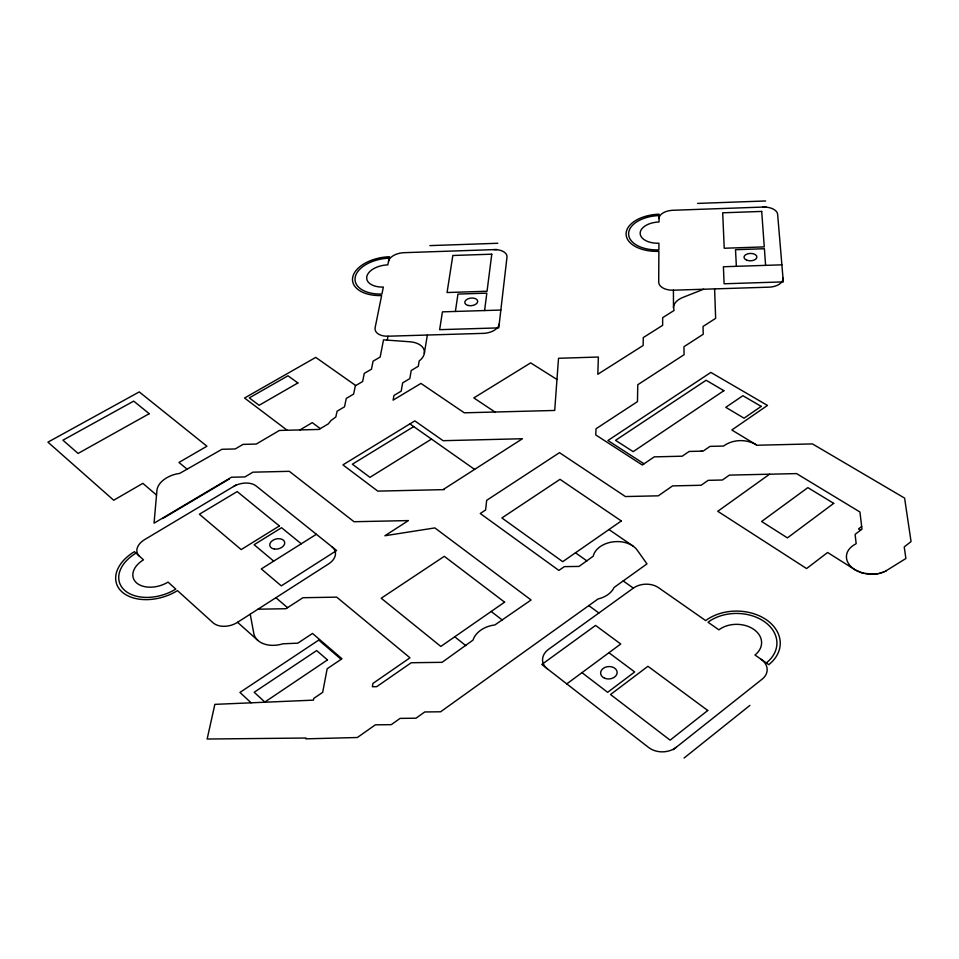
<?xml version="1.0" encoding="UTF-8"?>
<svg xmlns="http://www.w3.org/2000/svg" width="959" height="959" viewBox="0 0 959 959"><rect width="100%" height="100%" fill="white"/><g stroke="black" fill="none" stroke-linecap="round" stroke-linejoin="round"><path stroke-width="1.44" d="M484.595 310.548L486.812 293.154L457.958 294.077L455.393 311.459M424.322 353.415L427.354 335.039M387.28 340.133L388.023 336.213A14.841 8.775 -8.9 0 1 375.137 327.642L381.622 295.564A33.361 19 -8.6 0 1 352.72 277.235A33.361 19 -8.6 0 1 389.462 256.736L387.82 264.876A19.06 10.861 -8.6 0 0 366.817 276.588A19.06 10.861 -8.6 0 0 383.336 287.065L381.934 294.041A30.82 17.55 -8.6 0 1 355.226 277.103A30.82 17.55 -8.6 0 1 389.174 258.175M684.067 758.03L749.926 705.392M673.218 749.674L762.153 679.164A18.892 14.049 1.6 0 0 761.086 659.289M861.673 526.503L858.521 528.9L860.607 530.171M566.781 683.887L620.737 644.004L595.563 625.436L541.787 664.467L648.668 747.517A19.42 15.056 -1.6 0 0 676.275 747.253M766.313 662.933A40.05 29.369 0.9 0 0 764.335 621.624A40.05 29.369 0.9 0 0 708.018 622.235L718.902 629.835A24.766 18.161 0.9 0 1 753.81 629.404A24.766 18.161 0.9 0 1 754.961 655.009L768.782 664.659A43.359 31.803 0.9 0 0 766.625 619.958A43.359 31.803 0.9 0 0 705.68 620.593L658.545 587.687A17.921 12.851 -2.7 0 0 633.348 588.119L548.584 649.315A18.461 13.69 -6 0 0 547.289 668.735M769.574 474.202L717.764 511.303L806.579 568.555L827.617 552.492L855.632 570.149M701.089 451.162L702.012 451.138M136.022 553.127A37.845 24.718 -17.1 0 0 124.526 590.217A37.845 24.718 -17.1 0 0 175.797 589.09L168.065 582.089A23.412 15.284 -17.1 0 1 136.418 582.748A23.412 15.284 -17.1 0 1 143.466 559.852L134.428 551.677A40.973 26.756 -17.1 0 0 121.961 591.859A40.973 26.756 -17.1 0 0 177.487 590.612L212.97 622.703A17.969 12.251 -16.3 0 0 237.556 622.307L328.661 563.868A17.286 11.664 -12.9 0 0 332.078 546.882M316.374 534.283L261.304 568.927L281.287 585.865L336.621 550.526L256.185 486.009A16.639 10.645 -13.9 0 0 233.54 486.513M431.514 439.09L369.946 477.342L352.373 464.204L413.725 426.575M236.513 484.739L144.689 539.569A17.298 11.148 -16.7 0 0 139.439 556.208M162.694 518.555L229.381 478.949M299.963 429.92L312.262 422.643L320.318 428.625M885.469 571.204L886.26 570.749M883.539 572.091L884.402 571.696M703.606 289.234L682.892 297.422A19.947 11.856 -2.1 0 0 673.518 307.288L674.069 310.476L662.657 317.657L662.645 325.341L643.273 337.58L643.153 345.48L597.817 374.262L598.368 357.036L558.522 358.282L554.71 410.452L464.3 412.814L420.953 383.42L393.106 400.131L393.945 395.48L401.198 391.14L402.648 382.893L409.817 378.613L411.207 370.498L418.304 366.278L419.203 360.908L420.234 360.069A20.187 12.179 -8.7 0 0 424.154 354.207L424.381 352.996A20.187 12.179 -8.7 0 0 409.745 341.764L383.516 339.858L380.172 357.048L373.063 361.195L371.469 369.191L364.276 373.411L362.622 381.538L355.345 385.806L353.631 394.077L346.283 398.417L344.509 406.808L337.077 411.219L335.83 416.973L330.891 420.605L328.362 423.842L318.951 429.44L279.417 430.447L256.257 444.065L243.023 444.389L235.195 448.968L221.961 449.291L179.645 473.434A22.129 13.882 -15.1 0 0 156.94 490.397L154.051 523.182L231.443 477.234L244.941 476.923L252.888 472.176L289.318 471.325L354.027 521.72L408.438 520.581L384.895 535.745L434.859 527.918L531.094 599.998L494.856 624.956A24.323 17.765 -8.3 0 0 473.015 640.097L442.075 662.321L411.231 662.741L376.695 686.668L372.368 686.728L372.907 683.431L409.984 657.802L336.717 597.145L302.936 597.721L285.914 608.725L257.995 609.193M882.412 572.511L881.381 572.871M879.331 573.446L880.302 573.17M877.089 573.89L878.096 573.686M875.807 574.045L874.644 574.177M873.469 574.237L862.788 573.11L854.613 569.538A24.035 16.543 4.4 0 1 853.93 545.012L856.171 543.633L855.104 534.379L861.985 529.116L859.935 511.986L796.521 473.59L729.367 475.113L722.415 480.015L708.15 480.339L701.125 485.266L672.583 485.901L658.294 495.827L625.388 496.546L559.493 452.66L486.681 500.322L485.602 509.996L480.267 513.509L558.881 570.425L564.348 566.625L579.056 566.421L593.237 556.184A23.292 16.303 -3.8 0 1 608.354 542.83A23.292 16.303 -3.8 0 1 631.681 545.203L633.312 546.27A23.292 16.303 -3.8 0 1 637.148 550.07L646.977 563.892L614.12 587.435C611.135 593.705 604.554 597.421 598.02 598.979L440.613 711.782L424.753 711.962L415.978 718.207L400.095 718.387L391.236 724.668L375.341 724.836L357.371 737.507L305.897 738.838L306.053 738.034L207.144 739.029L214.864 704.362L313.425 700.142L313.749 698.44L322.668 692.35L327.163 668.771L341.967 658.761L312.514 633.443L297.805 643.165L282.893 643.801A24.131 16.794 -15.2 0 1 257.995 640.516L256.736 639.269A24.131 16.794 -15.2 0 1 253.763 633.336L250.239 614.168M872.175 574.297L879.103 573.494L885.277 571.3L905.895 558.51L904.229 546.93L911.05 541.571L904.601 498.105L812.441 443.909L756.987 445.24C747.109 438.838 733.06 439.042 723.542 446.055L710.008 446.379L703.139 451.114L689.161 451.449L682.233 456.196L654.254 456.868L642.29 464.995L595.743 434.942L596.03 428.745L637.471 401.617L637.783 384.715L684.079 354.698L683.971 346.69L703.223 334.259L703.031 326.456L715.642 318.352L714.611 288.887M697.565 203.416L765.606 200.97M766.061 206.952L672.966 210.273A13.989 7.792 -2.8 0 0 659.037 218.52M429.848 245.612L497.793 243.274M497.014 249.52L404.063 252.685A14.145 7.984 -8.2 0 0 388.551 261.256M781.885 264.828L723.398 266.746L724.105 283.78L783.323 281.886L777.629 214.337A14.121 7.828 -1 0 0 762.944 207.06M659.049 215.571A30.448 17.142 -3 0 0 628.601 233.792A30.448 17.142 -3 0 0 658.881 249.903L658.917 243.226A18.832 10.609 -3 0 1 640.168 233.253A18.832 10.609 -3 0 1 659.025 221.985L659.061 214.193A32.954 18.557 -3 0 0 626.095 233.912A32.954 18.557 -3 0 0 658.869 251.354L658.713 282.054A14.661 8.559 -2.6 0 0 673.41 290.193L768.842 287.173A14.805 8.595 -0.6 0 0 783 278.062M500.85 310.045L442.435 311.855L439.642 329.668L498.776 327.882L506.975 257.276A14.181 8.068 -6.4 0 0 493.909 249.628M388.023 336.213L483.324 333.36A14.876 8.871 -6.8 0 0 499.243 323.878M871.108 574.273L869.909 574.249M867.667 574.057L868.734 574.141M866.373 573.854L865.198 573.662M864.059 573.41L862.908 573.134M861.805 572.799L860.691 572.463M858.677 571.684L859.636 572.055M857.574 571.168L856.579 570.677M556.975 379.476L530.663 362.886L473.818 397.913L494.952 412.01M644.04 463.808L607.91 440.517L710.835 372.428L767.476 405.429L731.813 430.004L756.243 444.772M608.977 529.536L632.904 545.983M355.777 385.554L315.739 357.395L244.557 398.021L287.161 430.243M409.913 423.902L474.597 469.407M623.182 580.938L633.348 588.119M575.484 552.792L586.92 560.907M588.778 605.597L598.895 612.993M608.929 652.731L634.678 671.959L607.646 692.314L581.981 672.655M491.176 611.482L502.372 620.101M454.734 636.788L465.858 645.671M301.27 543.789L281.55 527.714L254.123 544.712L273.711 561.123M187.413 469.442L178.949 462.442L206.94 446.223L139.247 391.919L47.95 442.159L113.701 500.238L142.855 483.348L156.533 495.072M275.904 597.709L287.544 607.67M341.128 659.336L318.748 640.073L239.942 692.422L251.102 702.803M237.556 622.307L257.875 640.42M765.606 265.367L764.395 248.729L735.505 249.7L736.368 266.314M673.41 290.193L673.506 307.755M491.775 254.183L487.052 291.248L447.062 292.531L452.828 255.49L491.775 254.183M444.221 488.886L444.113 489.629L377.786 491.116L342.914 464.875L414.815 420.893L443.094 440.696L522.439 438.731L444.221 488.886M707.754 710.487L670.125 740.156L610.535 694.52L647.948 666.289L707.754 710.487M833.719 503.367L787.411 537.891L761.614 521.48L807.862 487.628L833.719 503.367M621.324 520.965L562.717 561.662L501.881 517.956L560.008 479.344L621.324 520.965M504.602 602.156L440.828 646.438L381.214 598.236L444.305 556.328L504.602 602.156M761.194 406.4L744.052 418.184L725.783 407.323L742.901 395.707L761.194 406.4M723.877 390.685L633.156 451.641L615.546 440.337L706.112 380.255L723.877 390.685M327.463 659.924L264.84 702.06L254.195 692.254L316.662 650.562L327.463 659.924M279.381 525.952L241.177 549.591L199.4 514.228L237.185 491.583L279.381 525.952M297.889 382.965L259.11 405.297L249.304 397.889L287.988 375.784L297.889 382.965M149.232 413.701L78.087 453.439L62.922 440.193L133.697 401.114L149.232 413.701M761.698 211.424L722.69 212.802L724.225 248.249L764.263 246.895L761.698 211.424M604.578 678.205A8.295 6.21 -4.1 0 0 617.152 672.631A8.295 6.21 -4.1 0 0 604.877 667.44A8.295 6.21 -4.1 0 0 604.578 678.205M468.112 305.477A6.497 3.812 -7 0 0 477.714 301.282A6.497 3.812 -7 0 0 467.896 298.86A6.497 3.812 -7 0 0 468.112 305.477M746.881 260.249A6.461 3.704 -1.1 0 0 756.891 257.252A6.461 3.704 -1.1 0 0 747.552 253.847A6.461 3.704 -1.1 0 0 746.881 260.249M274.37 549.051A7.636 5.071 -13.8 0 0 284.679 542.231A7.636 5.071 -13.8 0 0 272.644 540.444A7.636 5.071 -13.8 0 0 274.37 549.051"/></g></svg>
